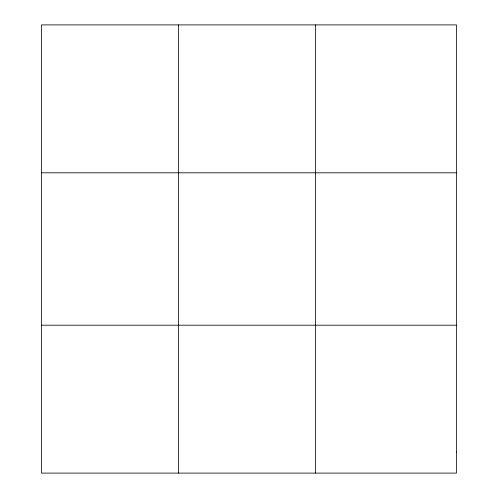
<?xml version="1.0" encoding="UTF-8"?>
<svg xmlns="http://www.w3.org/2000/svg" width="498" height="498" viewBox="0 0 498 498"><rect width="100%" height="100%" fill="white"/><g stroke="black" fill="none" stroke-linecap="round" stroke-linejoin="round"><path stroke-width="0.75" d="M178.458 473.1L178.458 24.9M315.396 473.1L315.396 24.9M41.515 172.806L456.485 172.806M41.515 325.194L456.485 325.194M456.485 451.972L456.485 473.1L41.515 473.1L41.515 24.9L456.485 24.9L456.485 451.972"/></g></svg>
